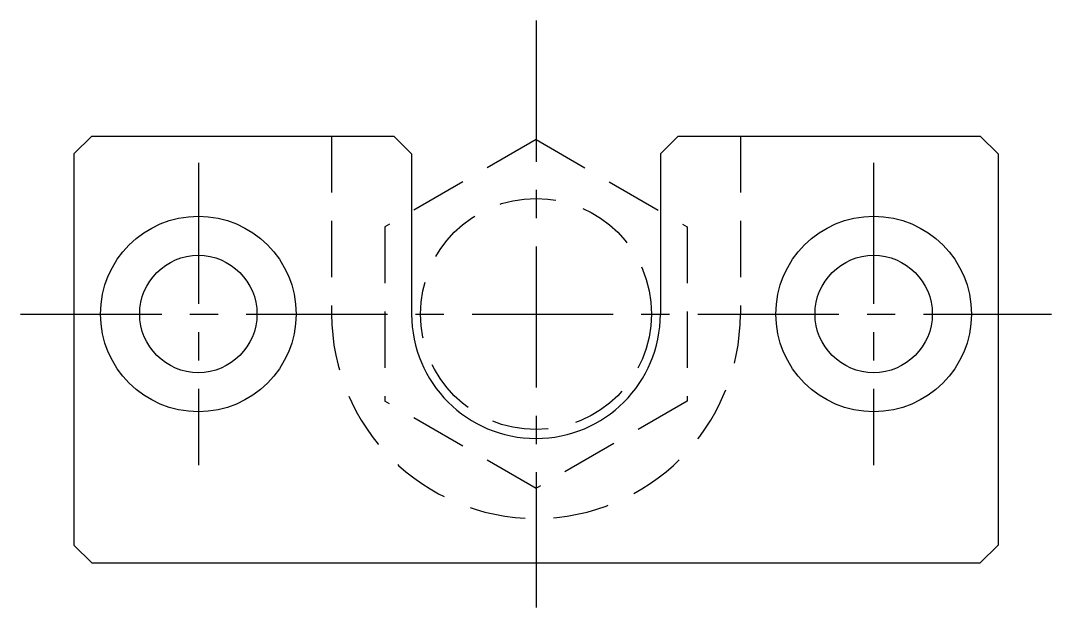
# Model space of a CAD drawing. Extents: x 21 to 321, y 20 to 297.
# Drawn here: x 263.4 to 321.4, y 138.4 to 171.4 of the extents above; entities outside this region: 2.
import ezdxf

# ---------------------------------------------------------------- set-up
doc = ezdxf.new("R2010")
doc.units = 0
doc.header["$LTSCALE"] = 0.25
doc.linetypes.add('CENTER', pattern=[50.8, 31.75, -6.35, 6.35, -6.35])
doc.linetypes.add('DASHED', pattern=[19.05, 12.7, -6.35])
doc.layers.get('0').update_dxf_attribs({"linetype": 'CONTINUOUS'})
doc.layers.add('CENTER', color=1, linetype='CENTER')

msp = doc.modelspace()

# ---------------------------------------------------------------- linework, layer by layer
for p, q in [((266.406489, 163.934363), (267.406489, 164.934362)), ((267.406489, 164.934362), (284.406489, 164.934362)), ((285.406489, 163.934362), (284.406489, 164.934362)), ((300.406489, 164.934362), (299.406489, 163.934362)), ((300.406489, 164.934362), (317.406489, 164.934362)), ((317.406489, 164.934362), (318.406489, 163.934361)), ((266.406489, 163.934362), (266.406489, 141.934362)), ((285.406489, 163.934362), (285.406489, 154.934362)), ((299.406489, 163.934362), (299.406489, 154.934362)), ((318.406489, 163.934362), (318.406489, 141.934362)), ((290.281489, 163.522447), (290.281489, 163.522547)), ((288.156489, 162.295578), (288.156589, 162.295578)), ((267.406489, 140.934361), (266.406489, 141.934362)), ((317.406489, 140.934361), (318.406489, 141.934362)), ((267.406489, 140.934362), (317.406489, 140.934362))]:
    msp.add_line(p, q)
at = {"color": 3, "linetype": 'DASHED'}
for p, q in [((280.906489, 164.934362), (280.906489, 154.934362)), ((292.406489, 164.749317), (283.906489, 159.841839)), ((292.406489, 164.749317), (300.906489, 159.841839)), ((303.906489, 164.934362), (303.906489, 154.934362)), ((283.906489, 159.841839), (283.906489, 150.026884)), ((300.906489, 159.841839), (300.906489, 150.026884)), ((292.406489, 145.119407), (283.906489, 150.026884)), ((300.906489, 150.026884), (292.406489, 145.119407))]:
    msp.add_line(p, q, dxfattribs=at)
msp.add_circle((292.406489, 154.934362), 6.5, dxfattribs=at)
for centre, radius in [((273.406489, 154.934362), 5.5), ((311.406489, 154.934362), 5.5), ((273.406489, 154.934362), 3.3), ((311.406489, 154.934362), 3.3)]:
    msp.add_circle(centre, radius)
msp.add_arc((292.406489, 154.934362), 11.5, 180.00001, 0, dxfattribs=at)
msp.add_arc((292.406489, 154.934362), 7, 180.00001, 0)
at = {"layer": 'CENTER', "color": 1, "linetype": 'CENTER'}
for p, q in [((292.406489, 171.434362), (292.406489, 138.434362)), ((273.406489, 163.434362), (273.406489, 146.434362)), ((311.406489, 163.434362), (311.406489, 146.434362)), ((263.406489, 154.934362), (321.406489, 154.934362))]:
    msp.add_line(p, q, dxfattribs=at)

# ---------------------------------------------------------------- texts
for s, p in [('HLRA 13', (20, 50)), ('HLRA13', (20, 20))]:
    msp.add_text(s, height=8).set_placement(p)

doc.saveas('drawing.dxf')
